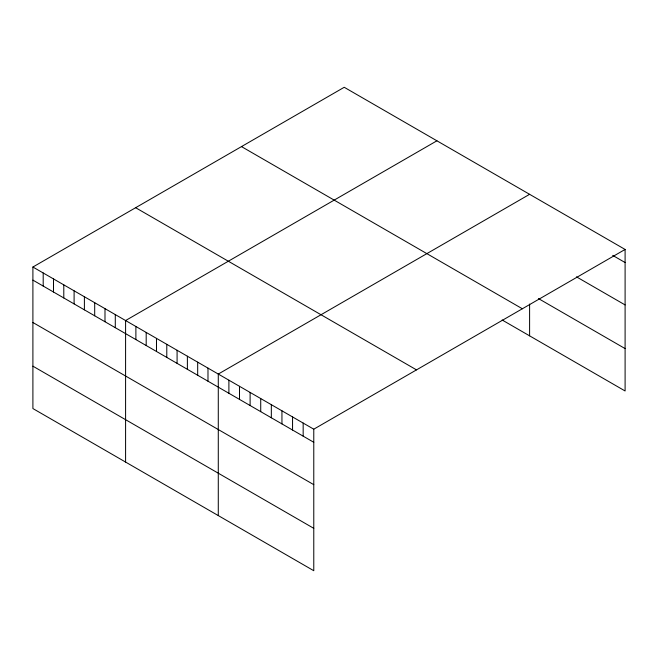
<?xml version="1.0" encoding="UTF-8"?>
<svg xmlns="http://www.w3.org/2000/svg" width="658" height="658" viewBox="0 0 658 658"><rect width="100%" height="100%" fill="white"/><g stroke="black" fill="none" stroke-linecap="round" stroke-linejoin="round"><path stroke-width="0.99" d="M625.1 249.448L313.776 429.189L313.776 570.716L32.9 408.552L32.9 267.025L344.224 87.284L625.1 249.448L625.1 390.975L502.136 319.985M436.912 140.804L125.588 320.545L125.588 462.064M529.6 194.316L218.283 374.057L218.283 515.576M612.721 255.394L625.1 262.542M576.466 276.845L625.1 304.925M538.441 298.559L625.1 348.592M241.486 146.602L522.362 308.767M135.638 207.714L416.514 369.878M32.9 267.025L313.776 429.189M32.9 280.119L313.776 442.283M32.9 322.502L313.776 484.666M32.9 366.169L313.776 528.333M529.6 304.054L529.6 335.835M303.165 423.061L303.165 436.155M292.555 416.942L292.555 430.028M281.945 410.814L281.945 423.9M271.335 404.686L271.335 417.781M260.724 398.559L260.724 411.653M250.114 392.431L250.114 405.525M239.504 386.304L239.504 399.398M228.894 380.184L228.894 393.27M207.986 368.11L207.986 381.204M197.68 362.163L197.68 375.257M187.382 356.217L187.382 369.311M177.084 350.27L177.084 363.364M166.787 344.323L166.787 357.417M156.489 338.376L156.489 351.471M146.191 332.43L146.191 345.524M135.885 326.483L135.885 339.577M115.29 314.598L115.29 327.684M104.992 308.651L104.992 321.737M94.694 302.705L94.694 315.791M84.397 296.758L84.397 309.844M74.099 290.811L74.099 303.906M63.793 284.865L63.793 297.959M53.495 278.918L53.495 292.012M43.198 272.971L43.198 286.065"/></g></svg>
